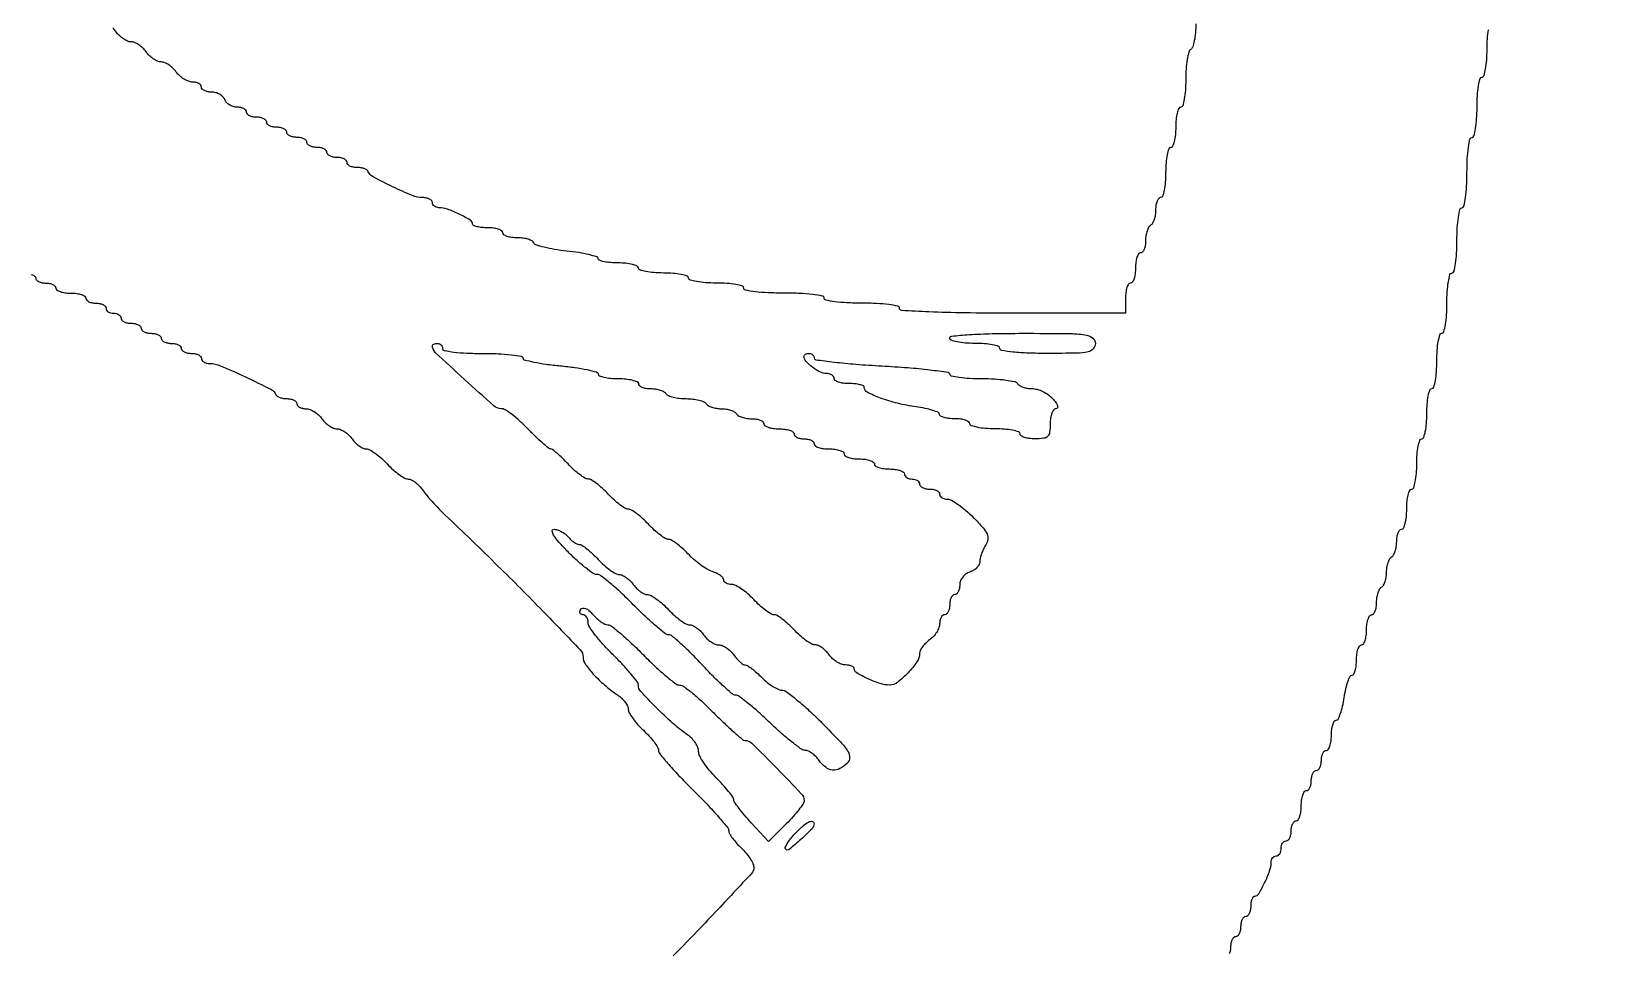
# Model space of a CAD drawing. Extents: x 70 to 555, y 314 to 2123.
# Drawn here: x 242.1 to 555, y 612.8 to 796.1 of the extents above; entities that cross this region are included whole.
import ezdxf

# ---------------------------------------------------------------- set-up
doc = ezdxf.new("R2010")
doc.units = 0

msp = doc.modelspace()

# ---------------------------------------------------------------- linework, layer by layer
for points in [[(70.501361, 1948.502049, 0.000004), (70.250342, 1765.875, 0.000254)], [(70.250342, 669.125, 0.000004), (70.501361, 486.497951, 0.413809)], [(70, 1217.5, 0.000088), (70.05712, 893.804895, 0.000254)], [(474, 797.559017, -0.02093), (473.926887, 795.813184, -0.027868), (473.70625, 794.241025, -0.027581), (473.388891, 792.999702, -0.179846), (473, 792.5, 0.194165), (472.60908, 791.967949, 0.021638), (472.29375, 790.465225, 0.023783), (472.072902, 788.570094, 0.017115), (472, 786.440983, -0.017292), (471.927848, 784.35528, -0.028158), (471.70625, 782.598289, -0.027462), (471.390894, 781.290799, -0.331172), (471, 781, 0.295869), (470.612873, 780.748945, 0.04382), (470.29375, 779.825, 0.037669), (470.07239, 778.532944, 0.023598), (470, 777, -0.023598), (469.92761, 775.467056, -0.037669), (469.70625, 774.175, -0.04382), (469.387127, 773.251055, -0.295869), (469, 773, 0.322437), (468.610183, 772.719449, 0.031449), (468.29375, 771.53125, 0.03053), (468.072205, 769.916554, 0.01883), (468, 768, -0.01883), (467.927795, 766.083446, -0.03053), (467.70625, 764.46875, -0.031449), (467.389817, 763.280551, -0.322437), (467, 763, 0.222681), (466.617207, 762.820624, 0.076538), (466.29375, 762.282961, 0.058208), (466.07317, 761.49372, 0.039081), (466, 760.559017, -0.037634), (465.926158, 759.57934, -0.041396), (465.70625, 758.653525, -0.045439), (465.384508, 757.906663, -0.130646), (465, 757.5, 0.130646), (464.615492, 757.093337, 0.045439), (464.29375, 756.346475, 0.041396), (464.073842, 755.42066, 0.037634), (464, 754.440983, -0.039081), (463.92683, 753.50628, -0.058208), (463.70625, 752.717039, -0.076538), (463.382793, 752.179376, -0.222681), (463, 752, 0.254951), (462.615738, 751.790443, 0.06271), (462.29375, 751.11875, 0.048861), (462.072766, 750.149251, 0.031626), (462, 749, -0.031626), (461.927234, 747.850749, -0.048861), (461.70625, 746.88125, -0.06271), (461.384262, 746.209557, -0.254951), (461, 746, 0.254951), (460.615738, 745.790443, 0.06271), (460.29375, 745.11875, 0.048861), (460.072766, 744.149251, 0.031626), (460, 743), (460, 740), (437.5, 740, -0.003168), (427.887134, 740.060906, -0.007936), (420.875, 740.261111, -0.003252), (415.435923, 740.538299, -0.397494), (415, 741, 0.354925), (414.667147, 741.409838, 0.018508), (412.875, 741.716667, 0.02162), (410.477527, 741.931377, 0.011522), (407.5, 742, -0.011522), (404.522473, 742.068623, -0.02162), (402.125, 742.283333, -0.018508), (400.332853, 742.590162, -0.354925), (400, 743, 0.358912), (399.659026, 743.413821, 0.01702), (397.75, 743.71875, 0.020476), (395.198174, 743.932089, 0.010616), (392, 744, -0.010616), (388.801826, 744.067911, -0.020476), (386.25, 744.28125, -0.01702), (384.340974, 744.586179, -0.358912), (384, 745, 0.332234), (383.707933, 745.391033, 0.026982), (382.384375, 745.70625, 0.027868), (380.60834, 745.927854, 0.017105), (378.5, 746, -0.017105), (376.39166, 746.072146, -0.027868), (374.615625, 746.29375, -0.026982), (373.292067, 746.608967, -0.332234), (373, 747, 0.322437), (372.719449, 747.389817, 0.031449), (371.53125, 747.70625, 0.03053), (369.916554, 747.927795, 0.01883), (368, 748, -0.01883), (366.083446, 748.072205, -0.03053), (364.46875, 748.29375, -0.031449), (363.280551, 748.610183, -0.322437), (363, 749, 0.295869), (362.748945, 749.387127, 0.04382), (361.825, 749.70625, 0.037669), (360.532944, 749.92761, 0.023598), (359, 750, -0.020199), (357.466837, 750.061961, -0.032613), (356.175, 750.251903, -0.035021), (355.233015, 750.524001, -0.314708), (355, 750.857544, 0.328972), (354.72925, 751.224519, 0.015623), (353.164062, 751.654786, 0.020529), (351.145854, 752.05545, 0.012735), (348.75, 752.36735, -0.014134), (346.331056, 752.689137, -0.020998), (344.238021, 753.11888, -0.017004), (342.592153, 753.589486, -0.237725), (342.166667, 754.009807, 0.191735), (341.84286, 754.391454, 0.048185), (341.074479, 754.709131, 0.042176), (340.057754, 754.927366, 0.031794), (338.916667, 755, -0.032551), (337.799395, 755.072814, -0.050076), (336.856771, 755.29375, -0.064635), (336.205409, 755.61597, -0.250638), (336, 756, 0.254951), (335.790443, 756.384262, 0.06271), (335.11875, 756.70625, 0.048861), (334.149251, 756.927234, 0.031626), (333, 757, -0.023593), (331.84975, 757.054307, -0.037521), (330.878958, 757.220312, -0.043455), (330.183099, 757.459613, -0.293605), (329.992198, 757.75, 0.262796), (329.543235, 758.526241, 0.020084), (327.332808, 759.711774, 0.026575), (324.968163, 760.708728, 0.08668), (323.300635, 761, -0.07531), (322.803702, 761.075275, -0.08893), (322.382062, 761.29375, -0.100706), (322.100198, 761.618643, -0.129178), (322, 762, 0.183553), (321.854978, 762.381733, 0.090592), (321.44026, 762.70625, 0.070474), (320.823638, 762.926158, 0.050507), (320.094501, 763, -0.097505), (317.997464, 763.41287, -0.014769), (314.073078, 765.157531, -0.011693), (310.206171, 767.127871, -0.165984), (309.166667, 768.25, 0.15923), (308.906393, 768.538485, 0.049842), (308.368229, 768.779688, 0.044078), (307.674758, 768.944732, 0.036404), (306.916667, 769, -0.050201), (306.183242, 769.073823, -0.070178), (305.563021, 769.29375, -0.090315), (305.145793, 769.61825, -0.184457), (305, 770, 0.191087), (304.848523, 770.381882, 0.088204), (304.4125, 770.70625, 0.068025), (303.765418, 770.926307, 0.048028), (303, 771, -0.048028), (302.234582, 771.073693, -0.068025), (301.5875, 771.29375, -0.088204), (301.151477, 771.618118, -0.191087), (301, 772, 0.191087), (300.848523, 772.381882, 0.088204), (300.4125, 772.70625, 0.068025), (299.765418, 772.926307, 0.048028), (299, 773, -0.048028), (298.234582, 773.073693, -0.068025), (297.5875, 773.29375, -0.088204), (297.151477, 773.618118, -0.191087), (297, 774, 0.191087), (296.848523, 774.381882, 0.088204), (296.4125, 774.70625, 0.068025), (295.765418, 774.926307, 0.048028), (295, 775, -0.048028), (294.234582, 775.073693, -0.068025), (293.5875, 775.29375, -0.088204), (293.151477, 775.618118, -0.191087), (293, 776, 0.191087), (292.848523, 776.381882, 0.088204), (292.4125, 776.70625, 0.068025), (291.765418, 776.926307, 0.048028), (291, 777, -0.048028), (290.234582, 777.073693, -0.068025), (289.5875, 777.29375, -0.088204), (289.151477, 777.618118, -0.191087), (289, 778, 0.191087), (288.848523, 778.381882, 0.088204), (288.4125, 778.70625, 0.068025), (287.765418, 778.926307, 0.048028), (287, 779, -0.048028), (286.234582, 779.073693, -0.068025), (285.5875, 779.29375, -0.088204), (285.151477, 779.618118, -0.191087), (285, 780, 0.182536), (284.855843, 780.381715, 0.0909), (284.443928, 780.70625, 0.070807), (283.831332, 780.926137, 0.050854), (283.106989, 781, -0.07271), (282.340293, 781.112085, -0.064008), (281.600966, 781.440625, -0.066864), (280.999607, 781.926463, -0.098143), (280.638374, 782.5, 0.104363), (280.267132, 783.073641, 0.06668), (279.635134, 783.559375, 0.06271), (278.850994, 783.888006, 0.068006), (278.031385, 784, -0.047258), (277.253918, 784.073647, -0.067241), (276.596719, 784.29375, -0.087393), (276.153584, 784.618064, -0.193529), (276, 785, 0.173062), (275.863853, 785.381567, 0.093597), (275.477348, 785.70625, 0.073949), (274.901422, 785.925933, 0.054248), (274.220759, 786, -0.091287), (273.434551, 786.144747, -0.047927), (272.540724, 786.5875, -0.045499), (271.683198, 787.234851, -0.052224), (271, 788, 0.046192), (270.333162, 788.765165, 0.043436), (269.524124, 789.4125, 0.046457), (268.700861, 789.857086, 0.100918), (268, 790, -0.100918), (267.299139, 790.142914, -0.046457), (266.475876, 790.5875, -0.043436), (265.666838, 791.234835, -0.046192), (265, 792, 0.046192), (264.333162, 792.765165, 0.043436), (263.524124, 793.4125, 0.046457), (262.700861, 793.857086, 0.100918), (262, 794, -0.100918), (261.299139, 794.142914, -0.046457), (260.475876, 794.5875, -0.043436), (259.666838, 795.234835, -0.046192), (259, 796, 0.031071), (258.372484, 796.765534, 0.035326)], [(480.70625, 612.5875, 0.068025), (480.926307, 613.234582, 0.048028), (481, 614, -0.048028), (481.073693, 614.765418, -0.068025), (481.29375, 615.4125, -0.088204), (481.618118, 615.848523, -0.191087), (482, 616, 0.191087), (482.381882, 616.151477, 0.088204), (482.70625, 616.5875, 0.068025), (482.926307, 617.234582, 0.048028), (483, 618, -0.048028), (483.073693, 618.765418, -0.068025), (483.29375, 619.4125, -0.088204), (483.618118, 619.848523, -0.191087), (484, 620, 0.191087), (484.381882, 620.151477, 0.088204), (484.70625, 620.5875, 0.068025), (484.926307, 621.234582, 0.048028), (485, 622, -0.035668), (485.054752, 622.766546, -0.053772), (485.220312, 623.414792, -0.069969), (485.462433, 623.860952, -0.235061), (485.75, 624.007802, 0.262796), (486.526241, 624.456765, 0.020084), (487.711774, 626.667192, 0.026575), (488.708728, 629.031837, 0.08668), (489, 630.699365, -0.07531), (489.075275, 631.196298, -0.08893), (489.29375, 631.617938, -0.100706), (489.618643, 631.899802, -0.129178), (490, 632, 0.148195), (490.381354, 632.115568, 0.098894), (490.70625, 632.440625, 0.082425), (490.925306, 632.926543, 0.064853), (491, 633.5, -0.064853), (491.074694, 634.073457, -0.082425), (491.29375, 634.559375, -0.098894), (491.618646, 634.884432, -0.148195), (492, 635, 0.191087), (492.381882, 635.151477, 0.088204), (492.70625, 635.5875, 0.068025), (492.926307, 636.234582, 0.048028), (493, 637, -0.048028), (493.073693, 637.765418, -0.068025), (493.29375, 638.4125, -0.088204), (493.618118, 638.848523, -0.191087), (494, 639, 0.254951), (494.384262, 639.209557, 0.06271), (494.70625, 639.88125, 0.048861), (494.927234, 640.850749, 0.031626), (495, 642, -0.031626), (495.072766, 643.149251, -0.048861), (495.29375, 644.11875, -0.06271), (495.615738, 644.790443, -0.254951), (496, 645, 0.191087), (496.381882, 645.151477, 0.088204), (496.70625, 645.5875, 0.068025), (496.926307, 646.234582, 0.048028), (497, 647, -0.048028), (497.073693, 647.765418, -0.068025), (497.29375, 648.4125, -0.088204), (497.618118, 648.848523, -0.191087), (498, 649, 0.191087), (498.381882, 649.151477, 0.088204), (498.70625, 649.5875, 0.068025), (498.926307, 650.234582, 0.048028), (499, 651, -0.048028), (499.073693, 651.765418, -0.068025), (499.29375, 652.4125, -0.088204), (499.618118, 652.848523, -0.191087), (500, 653, 0.254951), (500.384262, 653.209557, 0.06271), (500.70625, 653.88125, 0.048861), (500.927234, 654.850749, 0.031626), (501, 656, -0.029649), (501.068215, 657.149372, -0.046207), (501.275751, 658.11875, -0.058401), (501.57749, 658.794558, -0.264469), (501.938727, 659, 0.284384), (502.342344, 659.249764, 0.029567), (502.799931, 660.321875, 0.029702), (503.225662, 661.775549, 0.019168), (503.552271, 663.5, -0.018095), (503.875064, 665.224536, -0.028191), (504.289257, 666.678125, -0.027144), (504.730852, 667.757855, -0.2898), (505.113544, 668, 0.272868), (505.455147, 668.201422, 0.054543), (505.739603, 668.88125, 0.043896), (505.935656, 669.850529, 0.027967), (506, 671, -0.031626), (506.072766, 672.149251, -0.048861), (506.29375, 673.11875, -0.06271), (506.615738, 673.790443, -0.254951), (507, 674, 0.254951), (507.384262, 674.209557, 0.06271), (507.70625, 674.88125, 0.048861), (507.927234, 675.850749, 0.031626), (508, 677, -0.031626), (508.072766, 678.149251, -0.048861), (508.29375, 679.11875, -0.06271), (508.615738, 679.790443, -0.254951), (509, 680, 0.222681), (509.382793, 680.179376, 0.076538), (509.70625, 680.717039, 0.058208), (509.92683, 681.50628, 0.039081), (510, 682.440983, -0.037634), (510.073842, 683.42066, -0.041396), (510.29375, 684.346475, -0.045439), (510.615492, 685.093337, -0.130646), (511, 685.5, 0.128561), (511.384387, 685.903211, 0.04604), (511.70625, 686.636189, 0.041947), (511.926129, 687.542916, 0.038534), (512, 688.5, -0.038534), (512.073871, 689.457084, -0.041947), (512.29375, 690.363811, -0.04604), (512.615613, 691.096789, -0.128561), (513, 691.5, 0.130646), (513.384508, 691.906663, 0.045439), (513.70625, 692.653525, 0.041396), (513.926158, 693.57934, 0.037634), (514, 694.559017, -0.039081), (514.07317, 695.49372, -0.058208), (514.29375, 696.282961, -0.076538), (514.617207, 696.820624, -0.222681), (515, 697, 0.295869), (515.387127, 697.251055, 0.04382), (515.70625, 698.175, 0.037669), (515.92761, 699.467056, 0.023598), (516, 701, -0.023598), (516.07239, 702.532944, -0.037669), (516.29375, 703.825, -0.04382), (516.612873, 704.748945, -0.295869), (517, 705, 0.322437), (517.389817, 705.280551, 0.031449), (517.70625, 706.46875, 0.03053), (517.927795, 708.083446, 0.01883), (518, 710, -0.01883), (518.072205, 711.916554, -0.03053), (518.29375, 713.53125, -0.031449), (518.610183, 714.719449, -0.322437), (519, 715, 0.322437), (519.389817, 715.280551, 0.031449), (519.70625, 716.46875, 0.03053), (519.927795, 718.083446, 0.01883), (520, 720, -0.01883), (520.072205, 721.916554, -0.03053), (520.29375, 723.53125, -0.031449), (520.610183, 724.719449, -0.322437), (521, 725, 0.332234), (521.391033, 725.292067, 0.026982), (521.70625, 726.615625, 0.027868), (521.927854, 728.39166, 0.017105), (522, 730.5, -0.017105), (522.072146, 732.60834, -0.027868), (522.29375, 734.384375, -0.026982), (522.608967, 735.707933, -0.332234), (523, 736, 0.339565), (523.395008, 736.303225, 0.024068), (523.708333, 737.75, 0.025878), (523.928566, 739.683687, 0.015416), (524, 742, -0.015416), (524.071434, 744.316313, -0.025878), (524.291667, 746.25, -0.024068), (524.604992, 747.696775, -0.339565), (525, 748, 0.345347), (525.400526, 748.314102, 0.022017), (525.711538, 749.875, 0.024301), (525.929639, 751.963427, 0.013867), (526, 754.5, -0.013867), (526.070361, 757.036573, -0.024301), (526.288462, 759.125, -0.022017), (526.599474, 760.685898, -0.345347), (527, 761, 0.350432), (527.405433, 761.323933, 0.020168), (527.714286, 763, 0.022889), (527.930567, 765.243014, 0.01259), (528, 768, -0.01259), (528.069433, 770.756986, -0.022889), (528.285714, 773, -0.020168), (528.594567, 774.676067, -0.350432), (529, 775, 0.339565), (529.395008, 775.303225, 0.024068), (529.708333, 776.75, 0.025878), (529.928566, 778.683687, 0.015416), (530, 781, -0.015416), (530.071434, 783.316313, -0.025878), (530.291667, 785.25, -0.024068), (530.604992, 786.696775, -0.339565), (531, 787, 0.332234), (531.391033, 787.292067, 0.026982), (531.70625, 788.615625, 0.027868), (531.927854, 790.39166, 0.017105), (532, 792.5, -0.015041), (532.06344, 794.608481, -0.024634), (532.25853, 796.384375, -0.02178)], [(242.11875, 747.70625, -0.06271), (242.790443, 747.384262, -0.254951), (243, 747, 0.191087), (243.151477, 746.618118, 0.088204), (243.5875, 746.29375, 0.068025), (244.234582, 746.073693, 0.048028), (245, 746, -0.048028), (245.765418, 745.926307, -0.068025), (246.4125, 745.70625, -0.088204), (246.848523, 745.381882, -0.191087), (247, 745, 0.254951), (247.209557, 744.615738, 0.06271), (247.88125, 744.29375, 0.048861), (248.850749, 744.072766, 0.031626), (250, 744, -0.031626), (251.149251, 743.927234, -0.048861), (252.11875, 743.70625, -0.06271), (252.790443, 743.384262, -0.254951), (253, 743, 0.191087), (253.151477, 742.618118, 0.088204), (253.5875, 742.29375, 0.068025), (254.234582, 742.073693, 0.048028), (255, 742, -0.048028), (255.765418, 741.926307, -0.068025), (256.4125, 741.70625, -0.088204), (256.848523, 741.381882, -0.191087), (257, 741, 0.148195), (257.115568, 740.618646, 0.098894), (257.440625, 740.29375, 0.082425), (257.926543, 740.074694, 0.064853), (258.5, 740, -0.064853), (259.073457, 739.925306, -0.082425), (259.559375, 739.70625, -0.098894), (259.884432, 739.381354, -0.148195), (260, 739, 0.191087), (260.151477, 738.618118, 0.088204), (260.5875, 738.29375, 0.068025), (261.234582, 738.073693, 0.048028), (262, 738, -0.048028), (262.765418, 737.926307, -0.068025), (263.4125, 737.70625, -0.088204), (263.848523, 737.381882, -0.191087), (264, 737, 0.191087), (264.151477, 736.618118, 0.088204), (264.5875, 736.29375, 0.068025), (265.234582, 736.073693, 0.048028), (266, 736, -0.048028), (266.765418, 735.926307, -0.068025), (267.4125, 735.70625, -0.088204), (267.848523, 735.381882, -0.191087), (268, 735, 0.191087), (268.151477, 734.618118, 0.088204), (268.5875, 734.29375, 0.068025), (269.234582, 734.073693, 0.048028), (270, 734, -0.048028), (270.765418, 733.926307, -0.068025), (271.4125, 733.70625, -0.088204), (271.848523, 733.381882, -0.191087), (272, 733, 0.191087), (272.151477, 732.618118, 0.088204), (272.5875, 732.29375, 0.068025), (273.234582, 732.073693, 0.048028), (274, 732, -0.048028), (274.765418, 731.926307, -0.068025), (275.4125, 731.70625, -0.088204), (275.848523, 731.381882, -0.191087), (276, 731, 0.161859), (276.126801, 730.61856, 0.096335), (276.484784, 730.29375, 0.077736), (277.019159, 730.074332, 0.058682), (277.650328, 730, -0.101125), (279.800714, 729.560589, -0.009325), (284.788644, 727.322454, -0.006736), (289.82377, 724.865933, -0.177498), (290.833333, 723.786764, 0.157494), (291.09492, 723.484372, 0.052253), (291.631771, 723.231112, 0.04593), (292.325269, 723.058026, 0.038216), (293.083333, 723, -0.050201), (293.816758, 722.926177, -0.070178), (294.436979, 722.70625, -0.090315), (294.854207, 722.38175, -0.184457), (295, 722, 0.173062), (295.136147, 721.618433, 0.093597), (295.522652, 721.29375, 0.073949), (296.098578, 721.074067, 0.054248), (296.779241, 721, -0.091287), (297.565449, 720.855253, -0.047927), (298.459276, 720.4125, -0.045499), (299.316802, 719.765149, -0.052224), (300, 719, 0.046192), (300.666838, 718.234835, 0.043436), (301.475876, 717.5875, 0.046457), (302.299139, 717.142914, 0.100918), (303, 717, -0.100918), (303.700861, 716.857086, -0.046457), (304.524124, 716.4125, -0.043436), (305.333162, 715.765165, -0.046192), (306, 715, 0.041141), (306.653428, 714.234779, 0.041233), (307.422869, 713.5875, 0.044503), (308.188882, 713.14072, 0.11021), (308.819549, 713, -0.129236), (309.527212, 712.813981, -0.027097), (310.615995, 712.11875, -0.026729), (311.826, 711.148438, -0.022526), (313, 710, 0.022526), (314.174, 708.851562, 0.026729), (315.384005, 707.88125, 0.027097), (316.472788, 707.186019, 0.129236), (317.180451, 707, -0.117189), (317.812821, 706.849722, -0.04487), (318.58572, 706.369119, -0.04131), (319.364643, 705.674066, -0.039822), (320.029241, 704.852322, 0.023222), (320.800764, 703.830868, 0.009216), (321.949214, 702.499483, 0.009097), (323.243619, 701.105536, 0.011285), (324.5, 699.858547, -0.003863), (335.116481, 689.629704, -0.006229), (343.98033, 680.737619, -0.002147), (351.420878, 673.018984, -0.193036), (352, 671.574842, 0.153373), (352.434415, 670.191947, 0.032322), (354.032847, 668.188276, 0.031303), (356.256716, 666.030903, 0.026271), (358.862044, 664.029241, -0.039874), (359.680068, 663.364642, -0.041274), (360.371976, 662.58572, -0.044809), (360.850365, 661.812837, -0.116698), (361, 661.180451, 0.129236), (361.186019, 660.472788, 0.027097), (361.88125, 659.384005, 0.026729), (362.851562, 658.174, 0.022526), (364, 657, -0.018839), (365.148656, 655.842964, -0.023624), (366.11875, 654.683841, -0.022813), (366.825316, 653.659859, -0.140508), (367, 653.050517, 0.173806), (367.253041, 652.344564, 0.006842), (369.05625, 650.212514, 0.011414), (371.317803, 647.728423, 0.007744), (374, 645, -0.007401), (376.682275, 642.275233, -0.010969), (378.94375, 639.80248, -0.006357), (380.754924, 637.678817, -0.175116), (381, 637.000525, 0.132589), (381.152986, 636.433746, 0.026239), (381.734375, 635.545863, 0.026116), (382.542925, 634.555009, 0.021688), (383.5, 633.58758, -0.031779), (384.456728, 632.580674, -0.032954), (385.265625, 631.472248, -0.03491), (385.830661, 630.424932, -0.106642), (386, 629.639998, -0.189795), (385.570262, 628.548668, -0.00123), (378.3625, 620.853695, -0.004667), (369.966771, 612.099728, -0.002934)]]:
    msp.add_lwpolyline(points, format="xyb")
for points in [[(454, 734, -0.179874), (453.595672, 732.912441, -0.16431), (452.5625, 732.302632, -0.047763), (450.300346, 732.048109, -0.004147), (444.5, 732, -0.008575), (440.639392, 732.066212, -0.017647), (437.625, 732.276316, -0.013417), (435.361438, 732.576184, -0.368504), (435, 733, 0.322437), (434.719449, 733.389817, 0.031449), (433.53125, 733.70625, 0.03053), (431.916554, 733.927795, 0.01883), (430, 734, -0.01883), (428.083446, 734.072205, -0.03053), (426.46875, 734.29375, -0.031449), (425.280551, 734.610183, -0.322437), (425, 735, -0.386182), (425.403813, 735.444855, -0.006948), (428.875, 735.732759, -0.012022), (433.428351, 735.936945, -0.005192), (439.5, 736, -0.002322), (448.635485, 735.957579, -0.031956), (451.9375, 735.715517, -0.123223), (453.431338, 735.114913, -0.240299)], [(324, 733, 0.358912), (324.340974, 732.586179, 0.01702), (326.25, 732.28125, 0.020476), (328.801826, 732.067911, 0.010616), (332, 732, -0.010352), (335.067258, 731.936489, -0.017118), (337.65, 731.740762, -0.01118), (339.699762, 731.468135, -0.369628), (340, 731.117488, 0.341), (340.291314, 730.74001, 0.011988), (342.203125, 730.287764, 0.01778), (344.624771, 729.865205, 0.010941), (347.5, 729.532168, -0.011341), (350.375193, 729.196805, -0.018406), (352.796875, 728.767123, -0.012784), (354.700831, 728.305271, -0.338968), (355, 727.91468, 0.307088), (355.240768, 727.559631, 0.03857), (356.175, 727.268687, 0.034658), (357.466921, 727.066137, 0.02156), (359, 727, -0.023598), (360.532944, 726.92761, -0.037669), (361.825, 726.70625, -0.04382), (362.748945, 726.387127, -0.295869), (363, 726, 0.222681), (363.179376, 725.617207, 0.076538), (363.717039, 725.29375, 0.058208), (364.50628, 725.07317, 0.039081), (365.440983, 725, -0.037634), (366.42066, 724.926158, -0.041396), (367.346475, 724.70625, -0.045439), (368.093337, 724.384508, -0.130646), (368.5, 724, 0.158284), (368.955916, 723.61344, 0.036095), (369.929939, 723.29375, 0.033884), (371.159953, 723.073436, 0.02738), (372.5, 723, -0.02738), (373.840047, 722.926564, -0.033884), (375.070061, 722.70625, -0.036095), (376.044084, 722.38656, -0.158284), (376.5, 722, 0.128561), (376.903211, 721.615613, 0.04604), (377.636189, 721.29375, 0.041947), (378.542916, 721.073871, 0.038534), (379.5, 721, -0.038534), (380.457084, 720.926129, -0.041947), (381.363811, 720.70625, -0.04604), (382.096789, 720.384387, -0.128561), (382.5, 720, 0.130646), (382.906663, 719.615492, 0.045439), (383.653525, 719.29375, 0.041396), (384.57934, 719.073842, 0.037634), (385.559017, 719, -0.039081), (386.49372, 718.92683, -0.058208), (387.282961, 718.70625, -0.076538), (387.820624, 718.382793, -0.222681), (388, 718, 0.254951), (388.209557, 717.615738, 0.06271), (388.88125, 717.29375, 0.048861), (389.850749, 717.072766, 0.031626), (391, 717, -0.031626), (392.149251, 716.927234, -0.048861), (393.11875, 716.70625, -0.06271), (393.790443, 716.384262, -0.254951), (394, 716, 0.191087), (394.151477, 715.618118, 0.088204), (394.5875, 715.29375, 0.068025), (395.234582, 715.073693, 0.048028), (396, 715, -0.048028), (396.765418, 714.926307, -0.068025), (397.4125, 714.70625, -0.088204), (397.848523, 714.381882, -0.191087), (398, 714, 0.254951), (398.209557, 713.615738, 0.06271), (398.88125, 713.29375, 0.048861), (399.850749, 713.072766, 0.031626), (401, 713, -0.031626), (402.149251, 712.927234, -0.048861), (403.11875, 712.70625, -0.06271), (403.790443, 712.384262, -0.254951), (404, 712, 0.254951), (404.209557, 711.615738, 0.06271), (404.88125, 711.29375, 0.048861), (405.850749, 711.072766, 0.031626), (407, 711, -0.031626), (408.149251, 710.927234, -0.048861), (409.11875, 710.70625, -0.06271), (409.790443, 710.384262, -0.254951), (410, 710, 0.254951), (410.209557, 709.615738, 0.06271), (410.88125, 709.29375, 0.048861), (411.850749, 709.072766, 0.031626), (413, 709, -0.031626), (414.149251, 708.927234, -0.048861), (415.11875, 708.70625, -0.06271), (415.790443, 708.384262, -0.254951), (416, 708, 0.148195), (416.115568, 707.618646, 0.098894), (416.440625, 707.29375, 0.082425), (416.926543, 707.074694, 0.064853), (417.5, 707, -0.064853), (418.073457, 706.925306, -0.082425), (418.559375, 706.70625, -0.098894), (418.884432, 706.381354, -0.148195), (419, 706, 0.191087), (419.151477, 705.618118, 0.088204), (419.5875, 705.29375, 0.068025), (420.234582, 705.073693, 0.048028), (421, 705, -0.048028), (421.765418, 704.926307, -0.068025), (422.4125, 704.70625, -0.088204), (422.848523, 704.381882, -0.191087), (423, 704, 0.151278), (423.118088, 703.618633, 0.098399), (423.450417, 703.29375, 0.081363), (423.94708, 703.074609, 0.063376), (424.533333, 703, -0.130659), (425.344677, 702.784298, -0.023247), (426.681844, 701.934406, -0.023745), (428.192951, 700.761275, -0.019445), (429.694221, 699.372446, -0.013629), (431.635132, 697.322737, -0.077245), (432.452648, 696.065916, -0.147485), (432.58893, 695.020711, -0.099083), (432.160888, 693.886014, 0.030245), (431.716481, 693.068216, 0.024885), (431.341011, 692.148367, 0.025584), (431.08109, 691.266515, 0.058936), (431, 690.580957, -0.121981), (430.851343, 689.980679, -0.070124), (430.4125, 689.373126, -0.063303), (429.7647, 688.850564, -0.061333), (429, 688.5, 0.081113), (428.235622, 688.112489, 0.069591), (427.5875, 687.483985, 0.071315), (427.149993, 686.718828, 0.094537), (427, 685.932612, -0.04977), (426.926202, 685.193065, -0.069758), (426.70625, 684.567705, -0.089917), (426.381774, 684.146891, -0.185742), (426, 684, 0.191087), (425.618118, 683.848523, 0.088204), (425.29375, 683.4125, 0.068025), (425.073693, 682.765418, 0.048028), (425, 682, -0.048028), (424.926307, 681.234582, -0.068025), (424.70625, 680.5875, -0.088204), (424.381882, 680.151477, -0.191087), (424, 680, 0.173062), (423.618433, 679.863853, 0.093597), (423.29375, 679.477348, 0.073949), (423.074067, 678.901422, 0.054248), (423, 678.220759, -0.091287), (422.855253, 677.434551, -0.047927), (422.4125, 676.540724, -0.045499), (421.765149, 675.683198, -0.052224), (421, 675, 0.038115), (420.234727, 674.354483, 0.039686), (419.5875, 673.608385, 0.04295), (419.139011, 672.875859, 0.116404), (419, 672.286847, -0.151678), (418.482769, 670.62104, -0.039608), (416.697962, 668.419768, -0.039253), (414.600844, 666.535981, -0.164817), (413.019029, 666, -0.079455), (411.182463, 666.293704, -0.029234), (408.732853, 667.259653, -0.02274), (406.487862, 668.427082, -0.264788), (406.007802, 669.25, 0.216725), (405.87364, 669.537022, 0.077488), (405.47964, 669.779688, 0.059205), (404.902576, 669.945057, 0.040226), (404.220759, 670, -0.091287), (403.434551, 670.144747, -0.047927), (402.540724, 670.5875, -0.045499), (401.683198, 671.234851, -0.052224), (401, 672, 0.041141), (400.346572, 672.765221, 0.041233), (399.577131, 673.4125, 0.044503), (398.811118, 673.85928, 0.11021), (398.180451, 674, -0.129236), (397.472788, 674.186019, -0.027097), (396.384005, 674.88125, -0.026729), (395.174, 675.851562, -0.022526), (394, 677, 0.019649), (392.83926, 678.148605, 0.024342), (391.669002, 679.11875, 0.023816), (390.631156, 679.822515, 0.137928), (390, 680, -0.137928), (389.368844, 680.177485, -0.023816), (388.330998, 680.88125, -0.024342), (387.16074, 681.851395, -0.019649), (386, 683, 0.026005), (384.809723, 684.14827, 0.029295), (383.551147, 685.11875, 0.030479), (382.397713, 685.806008, 0.11967), (381.59879, 686, -0.056394), (380.987243, 686.069196, -0.075827), (380.469645, 686.273955, -0.095027), (380.122614, 686.576824, -0.16748), (380, 686.932612, 0.182477), (379.846151, 687.340133, 0.053701), (379.344966, 687.799169, 0.046156), (378.623658, 688.233493, 0.035617), (377.770098, 688.572968, -0.057906), (376.728579, 689.041852, -0.022624), (375.410533, 689.912832, -0.022033), (374.055294, 690.993688, -0.02554), (372.868888, 692.140356, 0.020589), (371.758341, 693.235168, 0.02515), (370.630488, 694.15998, 0.024937), (369.625599, 694.827943, 0.135008), (369, 695, -0.137928), (368.368844, 695.177485, -0.023816), (367.330998, 695.88125, -0.024342), (366.16074, 696.851395, -0.019649), (365, 698, 0.019649), (363.83926, 699.148605, 0.024342), (362.669002, 700.11875, 0.023816), (361.631156, 700.822515, 0.137928), (361, 701, -0.137928), (360.368844, 701.177485, -0.023816), (359.330998, 701.88125, -0.024342), (358.16074, 702.851395, -0.019649), (357, 704, 0.019649), (355.83926, 705.148605, 0.024342), (354.669002, 706.11875, 0.023816), (353.631156, 706.822515, 0.137928), (353, 707, -0.137928), (352.368844, 707.177485, -0.023816), (351.330998, 707.88125, -0.024342), (350.16074, 708.851395, -0.019649), (349, 710, 0.01121), (347.877169, 711.149233, 0.015772), (346.821866, 712.11875, 0.011954), (345.91408, 712.864336, 0.167465), (345.52039, 713, -0.175395), (345.107794, 713.149328, -0.007471), (343.913184, 714.175, -0.012043), (342.521713, 715.467353, -0.008205), (341, 717, 0.017531), (339.421504, 718.531628, 0.022275), (337.856742, 719.825, 0.021034), (336.483603, 720.772751, 0.141448), (335.69638, 721, -0.183364), (334.208314, 721.564702, -0.004013), (328.365749, 726.829448, -0.00371), (322.573293, 732.213478, -0.206488), (322, 733.542489, -0.205102), (322.074884, 733.717362, -0.083324), (322.29375, 733.865606, -0.063581), (322.61719, 733.966399, -0.043803), (323, 734, -0.099038), (323.381638, 733.923658, -0.097945), (323.70625, 733.70625, -0.097945), (323.923658, 733.381638, -0.099038)], [(398, 731.120609, 0.375425), (398.324786, 730.749017, 0.004019), (401.965625, 730.287142, 0.010072), (406.32379, 729.858652, 0.006088), (411.5, 729.518165, -0.006214), (416.676198, 729.17637, -0.010278), (421.034375, 728.743852, -0.004182), (424.669343, 728.276621, -0.374861), (425, 727.897556, 0.354839), (425.287454, 727.543507, 0.017107), (426.892039, 727.263657, 0.021531), (428.971628, 727.06465, 0.013088), (431.440983, 727, -0.014475), (433.953428, 726.927252, -0.020711), (436.171475, 726.70625, -0.017258), (437.942244, 726.392727, -0.204655), (438.5, 726, 0.125069), (438.897503, 725.615805, 0.047009), (439.607998, 725.29375, 0.042863), (440.483682, 725.073917, 0.040093), (441.404029, 725, -0.071751), (442.41136, 724.854699, -0.041955), (443.550194, 724.4125, -0.041009), (444.63895, 723.765473, -0.054318), (445.5, 723, -0.02845), (446.134084, 722.213762, -0.076475), (446.458024, 721.574679, -0.189749), (446.434819, 721.178812, -0.292217), (446.154988, 721, 0.232536), (445.71242, 720.782409, 0.072474), (445.339278, 720.11875, 0.055288), (445.084354, 719.148926, 0.036661), (445, 718, -0.030723), (444.896154, 716.311537, -0.167168), (444.5, 715.5, -0.167168), (443.688463, 715.103846, -0.030723), (442, 715, -0.031626), (440.850749, 715.072766, -0.048861), (439.88125, 715.29375, -0.06271), (439.209557, 715.615738, -0.254951), (439, 716, 0.322437), (438.719449, 716.389817, 0.031449), (437.53125, 716.70625, 0.03053), (435.916554, 716.927795, 0.01883), (434, 717, -0.01883), (432.083446, 717.072205, -0.03053), (430.46875, 717.29375, -0.031449), (429.280551, 717.610183, -0.322437), (429, 718, 0.254951), (428.790443, 718.384262, 0.06271), (428.11875, 718.70625, 0.048861), (427.149251, 718.927234, 0.031626), (426, 719, -0.027248), (424.850488, 719.06269, -0.042894), (423.88125, 719.253822, -0.052844), (423.199543, 719.530879, -0.276538), (423, 719.864076, 0.299032), (422.755805, 720.235874, 0.024607), (421.615941, 720.664036, 0.026579), (420.094102, 721.063946, 0.016904), (418.288311, 721.373961, -0.025669), (414.616111, 722.070848, -0.030241), (411.235122, 723.11424, -0.02728), (408.595286, 724.275249, -0.282663), (408, 725.244111, 0.294848), (407.811053, 725.53667, 0.044298), (407.11875, 725.777958, 0.037943), (406.149699, 725.945276, 0.023786), (405, 726, -0.031626), (403.850749, 726.072766, -0.048861), (402.88125, 726.29375, -0.06271), (402.209557, 726.615738, -0.254951), (402, 727, 0.154765), (401.879052, 727.381386, 0.09778), (401.538393, 727.70625, 0.080164), (401.02945, 727.925485, 0.061768), (400.428571, 728, -0.119211), (399.170303, 728.304323, -0.046083), (397.645971, 729.2743, -0.045147), (396.371074, 730.459701, -0.184948), (396, 731.428571, -0.170563), (396.076601, 731.646591, -0.094252), (396.29375, 731.832143, -0.074787), (396.617465, 731.957644, -0.055194), (397, 732, -0.08667), (397.381843, 731.933311, -0.094151), (397.70625, 731.741679, -0.100226), (397.923237, 731.456068, -0.112955)], [(349, 695.5, 0.034965), (349.548433, 694.926003, 0.036094), (350.166005, 694.440625, 0.038615), (350.760104, 694.103014, 0.110338), (351.221235, 694, -0.149706), (351.755242, 693.836446, -0.019154), (352.73399, 693.11875, -0.021024), (353.855446, 692.148845, -0.016085), (355, 691, 0.022526), (356.174, 689.851562, 0.026729), (357.384005, 688.88125, 0.027097), (358.472788, 688.186019, 0.129236), (359.180451, 688, -0.11021), (359.811118, 687.85928, -0.044503), (360.577131, 687.4125, -0.041233), (361.346572, 686.765221, -0.041141), (362, 686, 0.041141), (362.653428, 685.234779, 0.041233), (363.422869, 684.5875, 0.044503), (364.188882, 684.14072, 0.11021), (364.819549, 684, -0.129236), (365.527212, 683.813981, -0.027097), (366.615995, 683.11875, -0.026729), (367.826, 682.148438, -0.022526), (369, 681, 0.022526), (370.174, 679.851562, 0.026729), (371.384005, 678.88125, 0.027097), (372.472788, 678.186019, 0.129236), (373.180451, 678, -0.11021), (373.811118, 677.85928, -0.044503), (374.577131, 677.4125, -0.041233), (375.346572, 676.765221, -0.041141), (376, 676, 0.046192), (376.666838, 675.234835, 0.043436), (377.475876, 674.5875, 0.046457), (378.299139, 674.142914, 0.100918), (379, 674, -0.100918), (379.700861, 673.857086, -0.046457), (380.524124, 673.4125, -0.043436), (381.333162, 672.765165, -0.046192), (382, 672, 0.025063), (382.612388, 671.234354, 0.030751), (383.260327, 670.5875, 0.031972), (383.856376, 670.125708, 0.149917), (384.266214, 670, -0.144293), (384.723098, 669.865346, -0.017884), (385.58303, 669.265625, -0.019909), (386.573251, 668.457376, -0.015258), (387.590909, 667.5, 0.026797), (388.656205, 666.543157, 0.029157), (389.789247, 665.734375, 0.030403), (390.831543, 665.163811, 0.110462), (391.563973, 665, -0.161547), (392.43387, 664.71141, -0.010921), (394.521471, 663.082854, -0.014774), (396.95613, 660.973709, -0.010493), (399.563492, 658.473545, -0.005859), (403.268357, 654.68082, -0.049696), (404.732676, 652.804361, -0.147688), (405.078775, 651.554228, -0.192897), (404.616402, 650.473545, -0.074922), (403.126828, 649.374107, -0.145956), (401.690955, 649.088413, -0.143202), (400.314266, 649.634983, -0.071087), (399, 651, 0.038937), (398.352344, 651.765257, 0.040124), (397.599933, 652.4125, 0.043403), (396.858375, 652.86049, 0.114672), (396.258074, 653, -0.155912), (395.488379, 653.245989, -0.011026), (393.656816, 654.611713, -0.014725), (391.518045, 656.384904, -0.010537), (389.228833, 658.486682, 0.008872), (386.953538, 660.589683, 0.012705), (384.857562, 662.365564, 0.008587), (383.06394, 663.758555, 0.159105), (382.392655, 663.986682, -0.173583), (381.731728, 664.232268, -0.008874), (379.981809, 665.758588, -0.013283), (377.945358, 667.700223, -0.009169), (375.740517, 670, 0.009655), (373.532366, 672.298755, 0.013928), (371.485742, 674.2375, 0.009577), (369.727179, 675.753098, 0.174791), (369.042482, 676, -0.169159), (368.348221, 676.2418, -0.008837), (366.498041, 677.7625, -0.013155), (364.340125, 679.701231, -0.009115), (362, 682, 0.010634), (359.645903, 684.298491, 0.014982), (357.444992, 686.2375, 0.011116), (355.556382, 687.733842, 0.16338), (354.763588, 688, -0.150537), (354.007469, 688.232926, -0.016312), (352.514826, 689.321875, -0.018841), (350.789778, 690.776571, -0.01413), (349, 692.5, -0.011956), (347.165835, 694.460513, -0.041702), (346.125074, 695.844302, -0.117518), (345.851141, 696.650534, -0.441893), (346.169347, 697, -0.077598), (346.867346, 696.891017, -0.044409), (347.654979, 696.559375, -0.043078), (348.406601, 696.074003, -0.054698)], [(356.922675, 678, -0.168114), (357.634928, 677.753555, -0.009244), (359.491724, 676.2375, -0.01349), (361.657369, 674.298718, -0.009389), (364, 672, 0.010574), (366.353546, 669.701498, 0.014912), (368.552766, 667.7625, 0.011026), (370.439792, 666.265265, 0.163605), (371.22878, 666, -0.159518), (372.008206, 665.744843, -0.012359), (373.770386, 664.384375, -0.015915), (375.821796, 662.606809, -0.011455), (378, 660.5, 0.00692), (380.139823, 658.392412, 0.010333), (382.072857, 656.615625, 0.005691), (383.7348, 655.183493, 0.176777), (384.237579, 655, -0.196904), (385.589866, 654.445979, -0.004553), (390.568599, 649.453542, -0.004637), (395.448205, 644.377236, -0.191379), (396, 642.988406, -0.149424), (395.818038, 642.393125, -0.015813), (394.958905, 641.202166, -0.018422), (393.813215, 639.823572, -0.013792), (392.455846, 638.389179), (388.911692, 634.845025), (385.455846, 638.61793, -0.010276), (384.132031, 640.124209, -0.01432), (383.015155, 641.528682, -0.010682), (382.154554, 642.729526, -0.151252), (382, 643.228751, 0.159182), (381.839852, 643.71904, 0.011868), (380.971875, 644.848654, 0.015504), (379.840719, 646.164931, 0.011123), (378.5, 647.566667, -0.022834), (377.160223, 649.034741, -0.026435), (376.028125, 650.551402, -0.026901), (375.219496, 651.917154, -0.120778), (375, 652.812574, 0.097649), (374.847124, 653.587893, 0.048442), (374.376902, 654.477657, 0.045521), (373.690301, 655.337287, 0.049941), (372.878816, 656.029241, -0.029341), (369.891279, 658.371551, -0.016442), (366.533598, 661.540391, -0.009757), (363.488283, 664.732113, -0.187765), (363, 665.986523, 0.163312), (362.775245, 666.656287, 0.011526), (361.53125, 668.224604, 0.015322), (359.915379, 670.051145, 0.010909), (358, 672, -0.014872), (356.085164, 673.979434, -0.019632), (354.46875, 675.899241, -0.01738), (353.264857, 677.565077, -0.148845), (353, 678.435076, 0.065878), (352.920835, 679.033316, 0.083141), (352.688914, 679.540304, 0.099199), (352.344837, 679.879405, 0.146118), (351.940983, 680, -0.116424), (351.589303, 680.083013, -0.185724), (351.383606, 680.308323, -0.155309), (351.361646, 680.648301, -0.077636), (351.530661, 681.04961, -0.210112), (351.929748, 681.324416, -0.145964), (352.481984, 681.268419, -0.082823), (353.173719, 680.838385, -0.033731), (353.956973, 680.04961, 0.030153), (354.724834, 679.2652, 0.032772), (355.561415, 678.602073, 0.034743), (356.346005, 678.136794, 0.116983)], [(398, 638.454545, -0.196255), (397.579936, 637.425568, -0.014933), (395.371973, 635.302653, -0.012361), (393.039593, 633.293126, -0.385522), (392.338846, 633.327821, -0.303173), (392.267602, 633.685392, -0.036116), (392.647985, 634.444986, -0.033371), (393.287645, 635.373618, -0.02093), (394.149452, 636.372719, -0.020678), (395.69375, 637.887768, -0.059782), (396.915324, 638.750791, -0.1703), (397.654082, 638.868706, -0.362682)]]:
    msp.add_lwpolyline(points, format="xyb", close=True)

doc.saveas('drawing.dxf')
